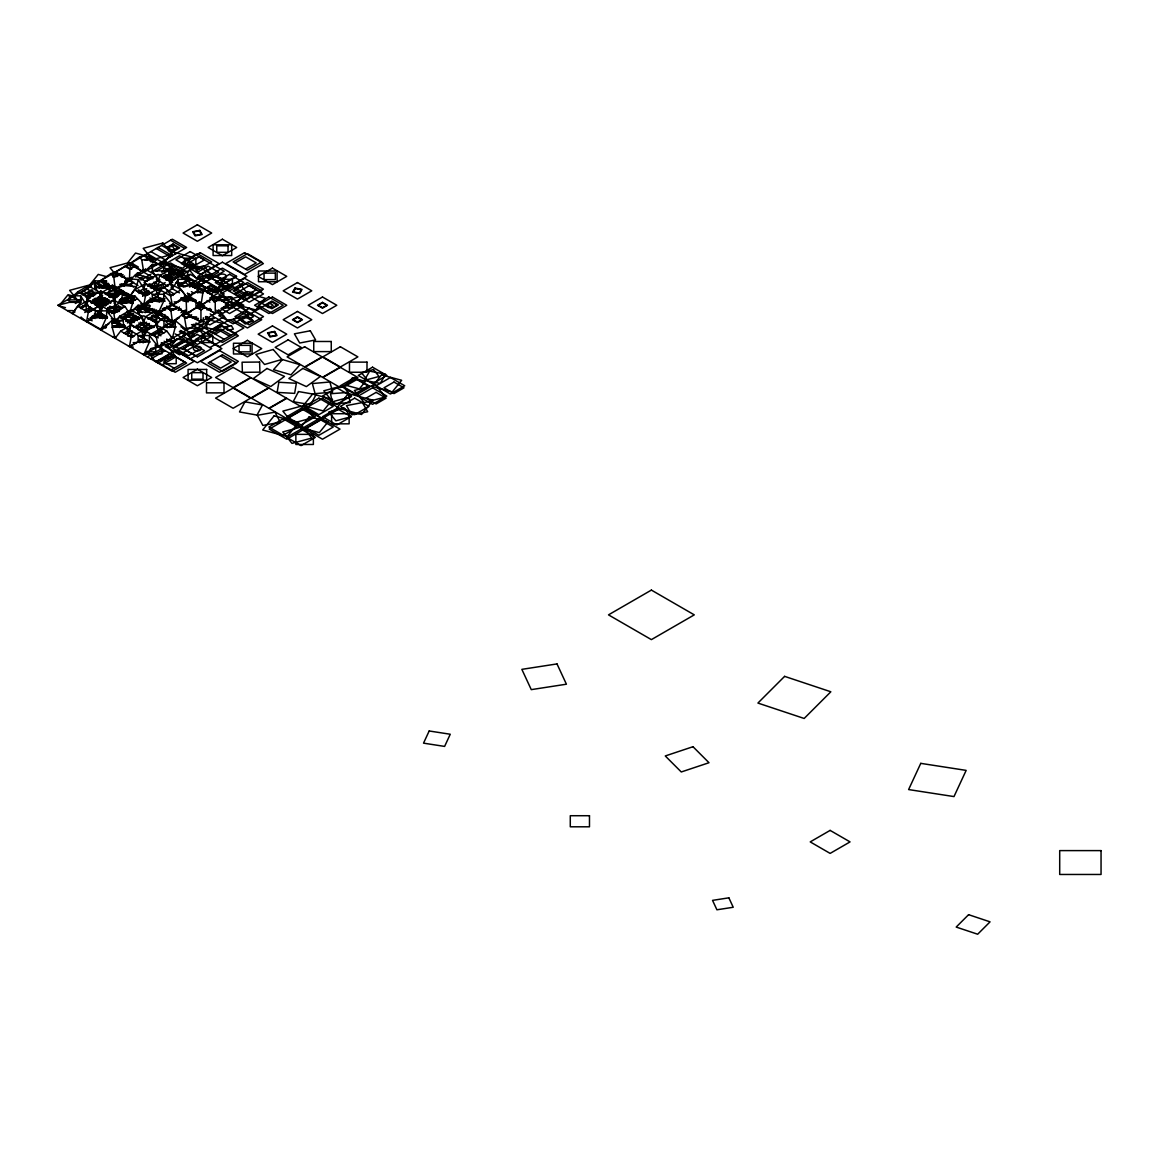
<?xml version="1.0" encoding="UTF-8"?>
<svg xmlns="http://www.w3.org/2000/svg" width="1159" height="1159" viewBox="0 0 1159 1159"><rect width="100%" height="100%" fill="white"/><g stroke="black" fill="none" stroke-linecap="round" stroke-linejoin="round"><path stroke-width="1.5" d="M148.033 286.273L158.044 280.492L160.072 275.306L170.605 269.221L172.343 272.235L163.68 270.887L163.68 264.382L152.409 264.382L143.745 272.235L134.879 266.28L129.851 269.178L129.446 280.492L119.565 275.248L116.682 271.916L115.147 272.235L138.022 285.447M141.514 318.102L137.791 311.974L138.066 305.252L149.714 305.411L149.424 312.133L158.044 313.524L166.722 307.034L172.691 304.614L186.642 313.524L188.526 313.321L190.511 316.74L200.942 321.782L200.942 309.801L196.653 307.323L186.642 313.524L186.251 301.746L181.224 298.848L172.343 305.266L163.709 294.256L152.249 294.328L152.394 300.949L143.745 305.266L134.835 295.951L122.434 295.038L120.84 302.195L106.57 310.221M164.665 319.58L164.882 314.538M203.332 317.798L203.057 324.52L193.075 324.39M207.2 317.117L206.737 328.33L187.309 328.055M120.869 308.569L115.147 305.266L114.857 299.065L100.847 290.981L86.838 299.065L86.548 305.266L80.826 308.569M100.21 311.278L98.819 306.324L88.287 312.408L86.548 321.782L94.922 317.291L95.328 310.684L106.773 310.916L115.147 321.782L123.231 320.42L123.636 327.026L129.446 330.025L131.184 325.013L141.717 331.097L143.122 336.038M105.744 328.026L105.947 324.723M106.57 326.737L100.847 330.025L106.382 317.523L106.773 310.916M117.305 326.606L117.494 323.303L112.597 323.202M128.229 329.489L127.823 336.096L134.415 335.994M131.633 337.066L132.01 330.793M102.586 318.682L103.05 314.306M127.244 296.211L127.562 293.299M181.224 298.848L186.251 295.936L200.942 305.266L202.825 293.082L204.81 289.649L215.241 297.008L182.354 316.001M157.407 294.763L156.001 289.808L145.44 296.023L143.745 305.266L149.714 305.411M108.888 296.11L110.482 295.936L109.598 296.617M138.109 342.021L138.109 335.516L149.381 335.516L149.381 342.021L138.109 342.021L129.446 346.541L131.184 337.168L120.652 331.097L115.147 338.283L112.191 327.258L111.786 320.652L123.231 320.42M153.756 327.548L143.745 321.782L142.093 316.378L130.822 322.883L129.446 330.025L123.723 333.328M120.869 318.479L129.446 313.524L134.835 295.951M143.252 304.093L142.296 308.395L154.698 309.308M158.986 301.862L159.754 298.37L165.056 298.761M176.791 306.44L176.154 309.308L163.752 308.395M178.616 310.409L179.384 306.918M86.548 321.782L100.847 313.524L101.166 312.206M101.369 311.336L102.499 306.541L113.785 300.022L125.056 306.541L129.446 313.524L131.068 311.974M138.022 292.054L143.745 288.75L145.483 281.391L156.016 275.306L158.044 280.492L155.929 276.9M156.306 325.013L158.044 330.025L163.97 327.099L163.97 320.579L175.241 320.579L175.241 327.099L172.343 338.283L166.838 331.097L156.306 325.013L145.773 331.097L144.513 335.588M144.252 336.487L143.745 338.283L129.446 346.541M138.022 308.569L158.305 296.11M158.682 294.763L160.072 289.808L170.605 283.723L181.137 289.808L186.642 297.008L196.9 291.938L198.87 288.519L200.942 288.75L168.055 307.743M116.682 271.916L110.916 273.582L100.847 280.492L106.483 280.898L106.483 287.403L115.147 288.75L124.23 285.491L126.244 278.464L138.399 279.638L142.079 285.911M119.435 302.789L129.446 297.008L136.371 286.65L138.399 279.638M146.889 281.275L147.7 278.464L151.163 278.797M165.186 277.928L166.157 274.524M180.485 276.248L181.297 273.437L169.142 272.278L167.128 279.29L174.067 279.956M150.902 292.879L143.745 288.75L145.237 283.709L156.001 289.808M98.819 306.324L88.287 300.239L86.548 305.266L107.28 317.233M93.285 296.458L94.69 293.328M129.446 313.524L130.822 309.859L142.093 316.378M133.734 327.548L143.745 321.782L145.773 316.595L156.624 310.221L153.481 311.032L160.101 319.218L167.968 317.102M110.858 302.789L100.847 297.008L102.89 291.836L113.452 285.607L124.23 291.706L129.446 297.008L134.661 289.924L145.237 283.709M106.266 304.962L104.803 301.818L106.498 298.761M149.381 342.021L143.745 354.799L229.54 305.266L215.241 296.603L200.942 305.266M96.849 318.16L98.732 313.915M163.709 294.256L163.839 300.862L158.044 313.524L156.306 310.511L166.838 316.595L172.343 321.782L182.6 314.466L188.526 313.321M87.896 311.583L90.185 306.671M91.691 303.397L93.213 300.123M103.194 306.671L106.729 299.065M134.806 315.32L131.764 321.869L126.519 321.057M137.081 310.409L138.602 307.135M172.691 304.614L172.343 305.266L170.605 295.893L150.177 284.216M106.845 310.148L108.381 307.367M121.898 303.165L124.984 297.602M95.125 293.705L86.548 288.75L88.287 285.737L98.819 291.822L100.847 297.008L100.847 290.981M156.016 275.306L145.483 269.221L143.745 272.235L141.804 260.138L139.819 256.704L129.446 263.991L153.046 277.609M200.942 288.75L189.54 285.809L189.54 279.305L178.269 279.305L172.343 288.75L163.767 293.705M129.446 263.991L134.879 266.28M93.169 302.745L94.357 302.745M94.343 303.035L93.213 303.05M99.297 317.653L100.485 317.653M100.485 317.899L99.631 318.102L104.18 315.61M118.74 292.894L119.928 292.894M119.87 293.227L118.812 293.227M130.185 301.934L131.619 301.948M132.517 319.985L133.691 319.985M133.676 320.261L132.532 320.261M75.103 311.872L72.249 313.524L80.623 302.325L80.623 295.82L69.352 295.82L69.352 302.325L57.95 305.266L172.343 371.315L186.642 363.057L155.19 344.889M72.249 313.524L77.754 306.324L88.287 300.239M138.921 293.502L141.036 290.851M89.576 285.114L98.24 274.408L106.671 276.682M80.71 308.308L82.97 305.512M98.718 297.095L94.618 302.18L106.585 305.397M110.308 287.432L112.481 284.766M124.303 286.099L130.953 277.856M149.873 260.253L152.075 257.53L135.531 253.068L127.809 262.629L132.778 263.962M116.32 326.824L119.652 322.709M149.207 291.126L146.976 293.879L136.791 291.141M151.423 288.388L158.073 280.145M128.345 322.434L133.517 316.03L138.356 317.334M167.171 280.275L173.386 272.582L188.946 276.769L181.702 285.751L178.24 284.824M149.772 306.295L146.57 310.25L136.298 307.483M149.178 323.361L142.977 331.054L138.138 329.75M148.685 351.293L150.8 348.671M173.386 323.028L171.286 325.621L176.356 326.983M175.487 320.42L177.588 317.827M182.398 314.509L185.701 310.424M197.812 304.368L199.899 301.775M130.822 309.859L119.536 316.378L115.147 321.782L113.785 313.046L102.499 306.541M81.231 308.366L85.042 304.556M101.557 288.026L105.382 284.216L119.073 288.779M99.457 306.642L106.889 299.21M128.736 322.506L135.081 316.146M138.906 312.336L151.612 299.63M132.14 310.931L138.066 305.252M69.352 295.82L72.249 297.008L77.754 291.822L88.287 285.737M145.483 269.221L134.951 275.306L129.446 280.492L126.244 278.464M86.548 288.75L95.212 280.898L106.483 280.898M100.847 330.025L111.786 320.652M142.629 296.255L146.758 292.734M126.374 303.078L132.474 298.124M129.982 322.781L136.255 315.654L130.127 314.741M100.196 287.736L108.265 283.274M115.147 272.235L129.851 263.368M102.89 291.836L113.669 297.935L124.23 291.706M118.986 294.922L123.506 292.256M134.285 298.356L129.75 301.021L125.143 298.414M144.962 303.397L156.61 296.53M185.165 286.809L199.739 278.232L219.051 289.171L210.301 294.314M192.814 287.258L198.855 283.709L209.634 289.808L206.606 291.575M57.95 305.266L91.561 285.867M94.415 284.216L172.343 239.218L186.642 247.475L135.531 276.987M88.533 288.272L81.289 292.459L89.982 297.472M94.328 284.926L100.123 281.594L118.957 292.459L110.264 297.472M83.115 294.922L92.141 289.707M94.502 288.345L99.008 285.737L103.528 288.345M146.266 260.08L151.293 257.182L156.32 260.08L152.553 262.267M75.321 303.499L81.449 299.964M86.041 297.298L95.226 291.996M102.89 287.577L109.018 284.042M98.819 291.822L88.287 297.906L86.548 305.266L80.623 295.82M93.647 300.992L102.687 295.791M106.541 293.56L109.554 291.822M90.837 302.789L101.92 296.385M105.86 294.125L131.59 279.261M84.404 310.626L90.127 307.323M95.125 304.44L105.136 298.66M120.159 289.996L111.568 294.951L115.857 297.428M133.734 282.144L129.446 284.621L133.734 287.099M139.457 278.841L143.745 276.364L149.468 279.667M151.612 271.829L161.623 266.048M95.226 305.266L105.947 299.065M109.018 297.298L115.147 293.763L118.218 295.531M107.367 299.152L100.123 303.339L94.328 299.993M84.766 312.495L91.909 308.366M97.269 305.266L107.28 299.486M116.943 293.908L122.651 290.605M140.891 280.087L150.902 274.306M156.262 271.206L170.561 262.948L184.861 271.206L170.561 279.464L163.405 275.335M97.559 305.266L106.976 299.949M111.568 297.298L122.303 291.112L134.56 298.182M89.142 312.133L93.647 309.525L106.541 316.972M114.857 299.065L100.847 307.164L100.847 311.134M161.767 272.22L172.3 266.135L182.832 272.22M166.621 271.409L172.343 268.12M91.489 316.972L99.008 312.626M163.767 277.189L172.343 272.235M100.138 318.059L104.426 315.581M109.424 312.698L119.435 306.918M134.458 298.24L125.867 303.194L120.159 299.891M143.745 292.879L148.033 290.402M152.322 287.925L158.044 284.621L153.756 282.144M165.911 280.087L175.922 274.306M179.5 272.235L193.799 263.991L179.5 255.733L165.201 263.991L215.241 292.879L229.54 284.621L215.241 276.364M103.354 318.261L106.208 316.61M111.568 313.524L122.477 307.063M131.242 302.166L136.95 298.863M142.673 295.559L145.541 293.908L138.385 289.779M153.756 289.171L165.201 282.564M113.785 313.046L125.056 306.541M160.072 275.306L170.605 281.391L181.137 275.306L186.642 280.492L189.54 279.305M147.323 294.951L151.612 292.474M155.9 289.996L161.623 286.693L164.477 288.345M169.489 282.144L179.5 276.364M183.079 274.306L197.378 266.048L211.677 274.306M155.9 294.125L160.55 291.431M190.221 274.466L182.441 278.971L190.221 274.306L204.52 282.564M197.609 272.22L208.142 266.135L218.674 272.22L208.142 278.29M108.816 323.926L100.123 328.939L81.289 318.073M113.162 321.42L118.957 318.073M112.293 323.433L118.015 320.13M178.066 285.447L186.642 280.492M122.303 319.42L133.024 313.234M137.631 310.569L146.816 305.266L143.759 303.499M133.604 313.481L124.824 318.537L132.14 322.767M137.979 310.945L145.295 306.729L165.766 318.537M170.605 295.893L181.137 289.808M119.435 327.548L124.346 324.723M127.403 322.955L138.124 316.769M145.179 312.698L152.322 308.569M189.511 287.099L222.398 268.12L236.697 276.364L222.398 284.621L208.098 276.364M129.866 322.332L138.327 317.45M235.147 262.919L245.679 256.849L256.211 262.919L245.679 269.004M194.9 287.954L204.23 282.564M120.652 331.097L131.184 325.013M194.509 288.345L224.18 271.206L209.88 262.948M148.033 319.305L165.201 309.395M125.52 334.372L131.242 331.068M136.603 327.968L146.614 322.188M156.262 316.61L161.985 313.307M183.079 301.137L190.221 297.008M197.609 292.908L209.88 285.65L224.18 293.908L212.749 300.514M186.251 301.746L191.278 298.848M148.772 323.81L145.947 325.433L140.311 322.173M153.002 321.362L157.233 318.928L151.597 315.668M149.453 323.883L140.992 328.765L146.628 332.01M236.407 276.364L222.398 284.462L208.388 276.364M130.88 337.457L141.717 331.097M151.612 325.491L147.323 327.968L138.747 323.013M155.9 323.013L166.838 316.595M178.066 310.221L180.934 308.569M207.389 293.299L211.677 290.822M152.611 326.143L145.295 330.358L136.53 325.302M143.745 331.938L157.769 323.839L143.745 315.755L129.736 323.839L145.179 332.923M143.745 334.154L146.614 332.503M180.934 312.698L185.223 310.221M209.649 298.124L218.674 292.908L208.142 286.824M196.653 307.323L200.942 304.846L215.241 313.524L215.241 301.543L219.544 299.065M150.177 334.574L179.5 317.653M162.13 329.576L152.264 335.27L149.453 333.647M139.819 342.615L145.541 339.326M152.322 335.4L162.332 329.62M174.85 322.39L170.561 324.868L166.273 322.39M198.797 308.569L204.52 305.266M161.217 331.112L153.901 335.328L158.29 337.863M167.055 327.736L174.372 323.506M143.035 342.832L147.323 340.355M162.332 331.677L158.044 334.154L160.913 335.806M169.489 327.548L172.343 325.911L175.212 327.548M185.933 318.059L191.655 314.755M213.821 301.963L222.398 297.008M200.942 309.801L205.23 307.323M145.773 331.097L156.306 337.168L166.838 331.097M207.026 310.018L209.88 308.366M222.398 301.137L229.54 297.008L243.839 305.266L229.54 313.524L220.963 308.569M225.382 304.31L229.149 302.137L234.176 305.034L229.149 307.946L225.382 305.759M233.118 303.194L256.211 289.808L245.679 283.723L235.147 289.808L245.679 295.893M147.323 356.871L161.623 348.613M199.015 328.968L188.482 335.052L180.963 330.706M150.902 358.928L165.201 350.67M204.52 327.968L190.221 336.226L180.21 330.445M156.262 362.028L170.561 353.77M209.88 331.068L195.581 339.326L211.677 348.613L197.378 356.871L183.079 348.613L197.378 340.355M158.044 363.057L172.343 354.799M208.098 334.154L222.398 325.911L236.697 334.154L222.398 342.412L191.496 324.621M247.418 311.452L233.118 319.71L247.418 327.968L261.717 319.71L218.819 294.951L233.118 286.693L247.418 294.951M197.378 340.514L183.354 348.613L197.378 356.697M210.127 335.168L220.659 329.084L231.192 335.168M161.623 365.114L175.922 356.871M211.677 336.226L197.378 344.484L183.079 336.226M215.241 334.154L229.54 325.911L215.241 317.653L165.201 346.541L179.5 354.799L193.799 346.541L179.5 338.283M250.996 313.524L265.295 305.266L250.996 297.008M170.561 370.286L184.861 362.028M209.88 347.57L243.839 327.968L229.54 319.71L215.241 327.968L229.54 336.226M109.714 296.139L116.697 293.531L124.853 292.561M146.642 302.427L156.277 297.704M121.97 327.244L124.143 326.23M92.401 309.453L95.255 308.178M99.529 306.266L102.398 304.991M157.073 301.688L160 300.471M166.722 307.034L170.909 310.482L176.892 308.062M103.803 285.013L104.513 285.157M104.701 298.08L93.285 301.876L98.211 306.802M109.598 296.443L121.014 292.633M127.229 311.916L135.386 309.192M144.991 260.253L149.25 259.036L151.597 261.76M145.976 260.355L148.859 259.529L150.771 261.746M110.916 273.582L113.799 276.9L119.565 275.248M151.119 265.918L166.302 261.818L175.748 273.51L162.246 277.146M92.532 284.187L69.641 290.344L80.029 303.223M121.42 276.972L124.607 276.103M121.463 290.199L115.074 291.909L118.421 296.067M90.88 301.862L105.599 297.906M146.744 288.707L143.267 289.634L147.715 295.154M150.206 287.765L162.376 284.491L171.286 295.531M79.594 307.367L88.2 305.049M121.767 300.21L132.952 297.197M119.812 306.382L107.975 309.569L110.192 312.307M160.869 298.327L152.177 300.674L149.946 297.906M90.141 317.827L102.18 314.582L99.978 311.858M196.726 289.272L200.13 288.359L203.303 292.3M162.941 308.497L167.664 307.222L170.967 311.307M125.78 321.42L139.312 317.783M191.061 311.583L186.382 312.843L189.294 316.45M224.223 306.628L238.971 302.658L248.91 314.958L227.599 320.695L218.776 309.757M145.976 329.315L154.089 327.128M195.335 319.218L198.464 318.377M151.032 348.526L166.027 344.484L175.357 356.03L155.364 361.42L147.077 351.148M95.487 304.223L100.514 303.05M139.819 256.704L145.759 255.56L147.744 258.993L158.044 263.991L163.68 264.382M141.804 260.138L147.744 258.993M182.6 314.466L184.571 317.885L190.511 316.74M98.138 297.023L101.659 296.472M108.685 295.386L122.738 293.213M104.803 301.818L109.699 301.065L99.471 299.138M120.594 309.467L109.178 311.235L107.715 308.091M107.555 317.305L102.282 318.131L99.384 311.887M123.376 314.871L132.155 313.51M90.083 301.557L99.457 300.76M133.778 309.525L143.151 308.729M145.759 255.56L143.745 255.733L229.54 305.266M112.191 327.258L123.636 327.026M133.184 342.644L136.458 342.571M145.991 352.003L155.813 351.8L155.407 345.179M142.963 354.19L161.97 353.799L161.304 342.832M152.394 300.949L163.839 300.862M184.426 300.514L195.885 300.442L196.016 307.063M216.603 300.514L228.062 300.442L228.193 307.063L223.281 307.092M221.586 307.975L231.959 307.903L231.728 296.936L212.72 297.066L212.778 300.195M152.409 264.382L152.409 270.887L163.68 270.887M121.449 273.683L113.002 273.683L113.002 277.262M116.668 274.697L123.1 274.697M124.708 281.202L127.939 281.202L127.939 277.957M119.768 284.419L131.604 284.419L131.604 277.262M178.269 279.305L178.269 285.809L189.54 285.809M95.212 280.898L95.212 287.403L117.204 287.403M105.266 293.328L126.838 293.328M109.033 299.717L105.541 299.717L105.541 306.063M119.507 299.717L124.752 299.717L124.752 302.89M67.599 299.891L81.116 299.891M69.352 302.006L80.623 302.006M69.352 302.325L80.623 302.325M67.599 310.626L72.669 310.626M109.033 310.8L119.507 310.8M107.063 317.204L94.473 317.204L94.473 313.785M119.638 317.204L135.82 317.204M163.97 327.099L175.241 327.099M105.455 317.972L91.909 316.378M137.791 311.974L149.424 312.133M187.772 316.842L196.61 316.958M191.684 317.638L196.682 317.711M167.925 321.304L176.24 321.42M94.922 317.291L106.382 317.523M113.292 325.708L125.389 325.954M112.626 336.675L116.088 336.747M86.664 297.849L90.272 297.979M95.675 298.167L99.283 298.298M174.198 301.876L177.733 302.137M147.425 301.485L152.742 301.876M120.84 302.195L133.256 303.107M158.826 310.728L162.347 310.989M167.635 269.424L188.265 271.394L184.832 283.318L176.24 282.492L183.991 287.055M156.378 279.305L159.841 279.638L157.827 286.65L147.41 285.65M169.359 281.825L172.792 282.159M124.23 285.491L136.371 286.65M163.97 320.579L172.343 321.782L170.909 310.482M87.751 293.966L94.734 295.009M109.004 290.272L124.723 292.705M121.478 299.717L128.504 300.804M108.816 310.8L117.595 312.162M93.357 315.929L107.323 318.088M198.87 288.519L204.81 289.649M196.9 291.938L202.825 293.082M128.649 317.146L137.255 319.449M90.011 290.301L93.285 291.184M135.98 274.19L152.974 278.768M211.633 297.066L223.035 300.138M169.793 294.531L173.169 295.444M181.601 297.704L193.408 300.891M196.769 305.657L211.431 309.612M94.647 286.49L99.703 287.852M147.83 300.949L151.25 301.876M162.159 309.062L165.534 309.975M105.208 294.212L117.16 297.443M72.93 295.994L68.077 294.69L59.037 305.889L65.498 307.628M111.264 318.783L119.174 320.913M103.035 326.592L106.193 327.446M128.214 345.788L133.328 347.164M122.434 295.038L129.446 297.008M110.612 295.487L115.567 297.139M120.522 298.79L132.083 302.644M109.772 311.742L114.727 313.394M94.096 316.045L100.949 318.319M112.93 322.318L124.926 326.316M126.389 319.435L134.241 322.492M124.578 314.06L127.519 315.262M152.249 294.328L165.201 301.137M138.109 335.516L143.745 338.283L143.238 336.487M95.328 310.684L100.847 313.524L100.847 312.322M97.356 284.027L105.107 288.156M191.365 291.662L194.451 293.401M188.222 293.589L191.192 295.27M149.047 283.839L160.927 290.561M134.661 289.924L145.44 296.023M170.561 240.246L184.861 248.504M209.649 262.919L199.116 256.849L188.584 262.919L199.116 269.004M268.874 302.789L273.162 305.266L268.874 307.743L264.585 305.266L271.786 301.05L278.435 304.875L271.786 308.714L265.136 304.875M161.623 245.404L175.922 253.662M158.044 247.475L172.343 255.733M197.378 270.177L183.079 261.92L197.378 253.662L211.677 261.92L195.581 271.206L209.88 279.464M247.418 299.065L233.118 290.822L247.418 282.564L261.717 290.822L218.819 315.581L233.118 323.839L247.418 315.581L233.118 307.323M156.262 248.504L170.561 256.762M150.902 251.604L165.201 259.862M147.323 253.662L161.623 261.92M170.605 269.221L181.137 275.306M210.952 299.065L215.241 301.543M164.781 273.944L172.3 278.29M177.356 283.39L183.079 286.693M207.026 300.514L209.88 302.166M187.367 293.299L191.655 295.777M216.675 310.221L222.398 313.524M131.242 262.948L138.385 267.077M142.673 269.554L145.541 271.206M191.655 297.834L195.943 300.311M198.797 301.963L203.086 304.44M215.603 311.67L224.18 316.61L209.88 324.868L201.304 319.913M157.334 280.087L168.055 286.273M170.924 287.925L179.5 292.879M184.498 295.777L215.241 313.524M125.867 266.048L131.59 269.352M137.313 272.655L140.167 274.306M167.345 289.996L174.487 294.125M180.934 297.834L188.077 301.963M197.378 307.323L201.666 309.801M124.81 266.28L129.851 269.178M134.951 275.306L145.483 281.391M205.954 316.407L211.677 319.71M169.489 303.615L200.942 321.782M111.568 274.306L115.857 276.784M153.046 298.24L159.478 301.963M166.621 306.092L173.778 310.221M182.006 314.958L187.367 318.059M195.943 323.013L224.18 339.326M121.275 284.042L124.346 285.809M148.859 299.964L152.322 301.963M100.847 280.492L135.168 300.311M140.891 303.615L175.212 323.433M180.934 326.737L186.642 330.025L184.571 317.885M183.151 328.577L194.842 335.328L174.372 347.149L164.129 341.239M97.269 282.564L111.568 290.822M123.854 298.066L133.198 303.47M139.457 306.918L149.468 312.698M153.046 314.755L163.405 320.739M122.811 298.182L132.01 303.499M179.355 331.691L184.991 334.951L173.72 341.456L169.489 339.022M220.659 355.972L231.192 362.057L220.659 368.127L210.127 362.057M95.125 285.447L99.413 287.925M138.022 310.221L142.325 312.698M150.177 317.233L158.769 322.188M165.201 325.911L168.055 327.548M145.773 316.595L156.306 322.666L158.044 330.025L163.767 333.328M118.725 301.137L122.477 303.47M175.226 333.922L184.861 339.326L170.561 347.57L161.985 342.615M160.724 327.128L163.549 328.765M188.482 343.586L199.015 349.67L188.482 355.755L177.95 349.67M126.592 311.872L139.457 319.305M88.475 291.822L94.502 295.299M134.676 318.928L137.501 320.55M109.844 306.164L119.189 311.554M82.97 290.822L91.561 295.777M110.858 306.918L118.015 311.047M166.621 339.109L172.343 342.412M77.754 291.822L89.142 298.399M119.536 316.378L130.822 322.883M97.776 305.266L102.369 307.917M86.838 299.065L102.238 307.961M72.249 297.008L80.826 301.963M112.293 320.13L137.313 334.574M139.457 335.806L150.177 342.006M155.654 345.324L163.173 349.67L152.64 355.755L146.614 352.278M184.629 362.057L174.082 355.972L163.549 362.057L174.082 368.127M77.754 306.324L88.287 312.408M92.169 316.769L95.226 318.537M88.475 318.711L92.141 320.826M132.778 303.339L128.808 301.094L121.115 299.297L122.579 302.427M120.058 323.448L128.229 329.011M102.021 281.492L110.148 287.084M151.452 300.065L153.205 301.326M108.033 292.169L115.61 298.008M119.739 316.407L122.26 318.363M116.03 325.259L118.508 327.215M210.228 313.901L214.429 317.349L208.446 319.768L205.302 317.189M175.241 320.579L186.642 330.025M125.94 297.559L130.866 302.485M187.555 293.343L192.858 299.906M131.691 268.033L127.591 262.963L110.033 267.686L117.204 276.552M165.447 324.071L167.722 326.881M137.168 310.032L139.37 312.771M94.154 283.752L97.284 287.606M127.186 330.199L132.923 337.312M115.712 319.145L119.015 323.245M81.043 316.958L83.26 319.681M149.381 335.516L158.044 346.541L156.306 337.168M178.269 285.809L186.642 297.008L186.251 295.936M114.35 290.141L118.102 295.559M141.891 318.711L143.745 321.782M152.409 270.887L155.581 276.291M142.745 287.041L143.745 288.75M95.212 287.403L98.385 292.807M99.79 295.212L100.847 297.008M94.647 304.411L92.937 299.688M113.452 285.607L115.147 288.75L113.799 276.9M128.736 293.966L133.082 303.325M93.589 299.399L97.211 307.207M170.605 283.723L172.343 288.75L170.605 281.391M157.798 296.11L158.044 297.008M100.471 312.177L100.847 313.524M113.785 300.022L115.147 305.266L113.669 297.935M121.507 290.532L122.26 293.43M139.529 339.21L139.717 342.513M105.933 280.898L105.933 287.403M94.473 298.442L94.473 303.557M86.201 303.47L86.201 310.626M170.851 336.994A4.042 2.332 0 0 1 174.603 339.268A4.042 2.332 0 0 1 171.039 341.644A4.042 2.332 0 0 1 166.606 339.819M114.219 303.499A4.042 2.332 0 0 1 114.813 306.657A4.042 2.332 0 0 1 109.381 307.222M107.888 304.295A4.042 2.332 0 0 1 108.338 303.861M110.163 303.078A4.042 2.332 0 0 1 110.713 302.977M122.303 307.599A4.042 2.332 0 0 1 118.261 305.425M120.884 303.078A4.042 2.332 0 0 1 123.709 303.078M151.684 301.847A6.012 3.463 0 0 1 161.304 301.847M151.177 298.602A1.652 0.956 0 0 1 150.062 299.775M99.066 306.773A2.869 1.652 0 0 1 101.876 307.729M108.729 307.599A6.317 3.651 0 0 1 114.727 309.496A6.317 3.651 0 0 1 114.234 313.423M93.908 318.03A6.012 3.463 0 0 1 99.891 314.306A6.012 3.463 0 0 1 105.875 318.03M113.408 319.391A4.085 2.361 0 0 1 112.916 319.565M107.048 318.16A4.085 2.361 0 0 1 107.251 316.523M123.1 298.442A2.463 1.42 0 0 1 122.984 300.224A2.463 1.42 0 0 1 119.942 300.543M108.338 310.482A1.55 0.898 0 0 1 110.612 310.887A1.55 0.898 0 0 1 109.511 312.119M121.666 298.442A1.55 0.898 0 0 1 122.405 299.804A1.55 0.898 0 0 1 119.942 299.877M278.841 382.267L277.131 392.379L294.647 393.379L296.356 383.267L278.841 382.267M429.178 730.981L423.528 743.151L444.607 746.41L450.257 734.241L429.178 730.981M920.768 763.361L908.613 789.569L953.987 796.581L966.157 770.387L920.768 763.361M298.5 391.554L293.213 401.68L310.742 404.723L316.016 394.611L298.5 391.554M244.969 401.825L239.507 411.938L257.023 415.096L262.485 404.984L244.969 401.825M247.128 291.604L245.157 295.038L251.097 296.182L253.068 292.749L247.128 291.604M294.937 288.055L292.575 292.155L299.674 293.517L302.05 289.417L294.937 288.055M295.4 288.519L293.415 291.938L299.355 293.082L301.326 289.663L295.4 288.519M369.649 371.155L364.346 380.34L380.253 383.397L385.556 374.212L369.649 371.155M172.807 251.923L163.825 263.035L183.064 268.222L192.046 257.11L172.807 251.923M205.766 274.205L196.885 285.201L215.922 290.329L224.803 279.333L205.766 274.205M177.052 338.863L171.184 346.121L183.759 349.496L189.627 342.238L177.052 338.863M209.808 320L204.201 326.939L216.226 330.185L221.847 323.231L209.808 320M244.911 292.763L235.436 304.484L255.748 309.946L265.208 298.225L244.911 292.763M274.103 415.864L262.687 429.989L287.171 436.581L298.587 422.456L274.103 415.864M312.611 394.046L303.325 405.563L323.26 410.923L332.546 399.42L312.611 394.046M309.294 416.718L300.529 427.57L319.333 432.626L328.098 421.775L309.294 416.718M352.452 377.906L346.396 385.396L359.362 388.888L365.418 381.398L352.452 377.906M348.381 393.596L336.878 407.838L361.55 414.473L373.053 400.232L348.381 393.596M381.543 374.879L372.155 386.498L392.278 391.901L401.651 380.297L381.543 374.879M282.448 359.551L273.524 369.663L291.039 374.821L299.964 364.708L282.448 359.551M784.614 676.363L757.914 703.064L804.158 718.464L830.844 691.778L784.614 676.363M968.591 914.683L956.189 927.07L977.674 934.226L990.061 921.84L968.591 914.683M266.976 368.475L253.242 378.602L270.757 386.526L284.491 376.414L266.976 368.475M302.861 368.403L288.852 378.515L306.367 386.599L320.391 376.487L302.861 368.403M197.378 224.774L183.079 233.031L197.378 241.275L211.677 233.031L197.378 224.774M173.01 244.013L166.36 247.852L173.01 251.691L179.659 247.852L173.01 244.013M172.749 244.795L167.707 247.707L172.749 250.605L177.776 247.707L172.749 244.795M190.221 251.604L175.922 259.862L190.221 268.12L204.52 259.862L190.221 251.604M158.044 274.466L144.035 282.564L158.044 290.648L172.068 282.564L158.044 274.466M222.398 239.218L208.098 247.475L222.398 255.733L236.697 247.475L222.398 239.218M200.217 252.691L181.383 263.571L200.217 274.437L219.051 263.571L200.217 252.691M222.398 262.209L197.87 276.364L222.398 290.532L246.925 276.364L222.398 262.209M244.578 252.691L225.744 263.571L244.578 274.437L263.412 263.571L244.578 252.691M247.418 253.662L233.118 261.92L247.418 270.177L261.717 261.92L247.418 253.662M229.54 274.306L215.241 282.564L229.54 290.822L243.839 282.564L229.54 274.306M244.578 278.305L225.744 289.171L244.578 300.051L263.412 289.171L244.578 278.305M272.452 268.12L258.153 276.364L272.452 284.621L286.751 276.364L272.452 268.12M249.214 285.65L234.915 293.908L249.214 302.166L263.513 293.908L249.214 285.65M197.378 334.444L172.85 348.613L197.378 362.767L221.891 348.613L197.378 334.444M175.197 350.54L156.364 361.405L175.197 372.285L194.031 361.405L175.197 350.54M219.544 324.926L200.724 335.806L219.544 346.671L238.377 335.806L219.544 324.926M190.221 342.412L175.922 350.67L190.221 358.928L204.52 350.67L190.221 342.412M249.214 308.366L234.915 316.61L249.214 324.868L263.513 316.61L249.214 308.366M268.874 297.008L254.574 305.266L268.874 313.524L283.173 305.266L268.874 297.008M272.452 297.008L258.153 305.266L272.452 313.524L286.751 305.266L272.452 297.008M297.472 282.564L283.173 290.822L297.472 299.065L311.771 290.822L297.472 282.564M249.214 314.132L244.926 316.61L249.214 319.087L253.502 316.61L249.214 314.132M272.046 302.137L267.019 305.034L272.046 307.946L277.073 305.034L272.046 302.137M219.544 350.54L200.724 361.405L219.544 372.285L238.377 361.405L219.544 350.54M197.378 369.243L183.079 377.501L197.378 385.759L211.677 377.501L197.378 369.243M222.398 354.799L208.098 363.057L222.398 371.315L236.697 363.057L222.398 354.799M247.418 340.355L233.118 348.613L247.418 356.871L261.717 348.613L247.418 340.355M272.452 325.911L258.153 334.154L272.452 342.412L286.751 334.154L272.452 325.911M297.472 311.452L283.173 319.71L297.472 327.968L311.771 319.71L297.472 311.452M322.492 297.008L308.193 305.266L322.492 313.524L336.791 305.266L322.492 297.008M297.472 316.827L292.459 319.71L297.472 322.608L302.47 319.71L297.472 316.827M322.492 302.369L317.494 305.266L322.492 308.149L327.504 305.266L322.492 302.369M297.472 317.233L293.184 319.71L297.472 322.188L301.76 319.71L297.472 317.233M322.492 302.789L318.203 305.266L322.492 307.743L326.78 305.266L322.492 302.789M233.118 367.389L215.603 377.501L233.118 387.613L250.634 377.501L233.118 367.389M288.142 339.848L275.161 347.352L288.142 354.842L301.108 347.352L288.142 339.848M233.118 388.033L215.603 398.145L233.118 408.258L250.634 398.145L233.118 388.033M250.996 377.704L233.481 387.816L250.996 397.943L268.511 387.816L250.996 377.704M304.614 346.744L287.099 356.871L304.614 366.983L322.144 356.871L304.614 346.744M268.874 388.033L251.358 398.145L268.874 408.258L286.389 398.145L268.874 388.033M322.492 357.073L304.976 367.186L322.492 377.298L340.007 367.186L322.492 357.073M340.369 346.744L322.854 356.871L340.369 366.983L357.885 356.871L340.369 346.744M286.751 398.348L269.221 408.461L286.751 418.573L304.266 408.461L286.751 398.348M340.369 367.389L322.854 377.501L340.369 387.613L357.885 377.501L340.369 367.389M283.173 418.776L268.874 427.034L283.173 435.291L297.472 427.034L283.173 418.776M301.05 408.461L286.751 416.718L301.05 424.976L315.349 416.718L301.05 408.461M318.913 398.145L304.614 406.403L318.913 414.661L333.212 406.403L318.913 398.145M336.791 387.816L322.492 396.074L336.791 404.332L351.09 396.074L336.791 387.816M354.668 377.501L340.369 385.759L354.668 394.017L368.968 385.759L354.668 377.501M372.546 367.186L358.247 375.444L372.546 383.701L386.845 375.444L372.546 367.186M286.751 418.993L269.221 429.105L286.751 439.218L304.266 429.105L286.751 418.993M304.614 408.663L287.099 418.776L304.614 428.902L322.144 418.776L304.614 408.663M356.856 379.529L343.875 387.019L356.856 394.509L369.822 387.019L356.856 379.529M301.05 429.105L286.751 437.363L301.05 445.621L315.349 437.363L301.05 429.105M318.913 418.776L304.614 427.034L318.913 435.291L333.212 427.034L318.913 418.776M336.791 408.461L322.492 416.718L336.791 424.976L351.09 416.718L344.006 407.896L328.765 412.01L335.878 420.804L351.119 416.704L336.791 408.461M354.668 398.145L340.369 406.403L354.668 414.661L368.968 406.403L354.668 398.145M372.546 387.816L358.247 396.074L372.546 404.332L386.845 396.074L372.546 387.816M390.424 377.501L376.124 385.759L390.424 394.017L404.723 385.759L390.424 377.501M322.492 418.993L304.976 429.105L322.492 439.218L340.007 429.105L322.492 418.993M376.124 392.365L366.114 398.145L376.124 403.926L386.121 398.145L376.124 392.365M393.988 382.05L383.977 387.816L393.988 393.596L403.998 387.816L393.988 382.05M651.387 590.09L608.489 614.864L651.387 639.623L694.284 614.864L651.387 590.09M830.134 830.395L810.213 841.898L830.134 853.401L850.054 841.898L830.134 830.395M322.651 398.435L305.136 408.374L322.332 418.486L339.848 408.548L322.651 398.435M247.722 316.132L239.681 319.391L245.317 324.027L253.357 320.768L247.722 316.132M247.765 317.001L241.796 319.42L245.983 322.868L251.967 320.449L247.765 317.001M692.995 746.715L665.266 755.958L681.275 771.966L709.004 762.723L692.995 746.715M273.205 349.467L255.864 354.466L264.542 364.477L281.869 359.464L273.205 349.467M162.912 243.028L143.194 248.33L152.394 259.717L172.112 254.415L162.912 243.028M203.825 265.773L189.265 269.699L196.059 278.102L210.619 274.19L203.825 265.773M238.392 282.231L217.617 287.838L227.309 299.833L248.084 294.241L238.392 282.231M199.464 329.895L186.425 333.401L192.51 340.92L205.534 337.414L199.464 329.895M373.459 369.562L361.492 372.778L367.07 379.688L379.036 376.472L373.459 369.562M342.702 385.701L323.781 390.8L332.604 401.724L351.525 396.624L342.702 385.701M375.502 384.774L354.393 390.467L364.23 402.651L385.353 396.972L375.502 384.774M303.803 405.491L282.868 411.126L292.633 423.209L313.567 417.573L303.803 405.491M302.557 426.613L282.753 431.945L291.996 443.375L311.8 438.044L302.557 426.613M199.797 230.38L192.684 231.757L195.06 235.857L202.173 234.48L199.797 230.38M199.377 230.8L193.452 231.945L195.422 235.364L201.362 234.219L199.377 230.8M172.575 246.273L166.635 247.418L168.62 250.851L174.545 249.707L172.575 246.273M231.423 325.708L225.498 326.838L227.468 330.272L233.408 329.127L231.423 325.708M274.654 331.46L267.541 332.821L269.917 336.921L277.03 335.559L274.654 331.46M274.321 331.894L268.395 333.039L270.366 336.458L276.306 335.328L274.321 331.894M310.308 330.779L294.4 333.835L299.703 343.021L315.61 339.949L310.308 330.779M362.39 402.564L346.483 405.621L351.785 414.806L367.693 411.749L362.39 402.564M274.9 412.155L257.385 415.299L262.847 425.411L280.362 422.267L274.9 412.155M557.001 663.919L521.854 669.351L531.271 689.634L566.418 684.201L557.001 663.919M728.866 897.834L712.539 900.369L716.914 909.786L733.227 907.265L728.866 897.834M329.895 381.977L312.379 383.557L315.103 393.669L332.619 392.09L329.895 381.977M348.004 392.437L330.489 393.741L332.734 403.854L350.25 402.55L348.004 392.437M259.602 362.043L242.086 362.216L242.39 372.329L259.906 372.155L259.602 362.043M231.699 244.781L213.097 244.781L213.097 255.531L231.699 255.531L231.699 244.781M228.033 245.809L216.762 245.809L216.762 252.314L228.033 252.314L228.033 245.809M195.857 258.182L184.585 258.182L184.585 264.701L195.857 264.701L195.857 258.182M277.102 271.003L258.5 271.003L258.5 281.738L277.102 281.738L277.102 271.003M275.335 273.118L264.064 273.118L264.064 279.623L275.335 279.623L275.335 273.118M232.437 279.305L221.166 279.305L221.166 285.809L232.437 285.809L232.437 279.305M212.778 336.067L201.507 336.067L201.507 342.571L212.778 342.571L212.778 336.067M331.257 341.485L313.741 341.485L313.741 351.597L331.257 351.597L331.257 341.485M252.068 343.238L233.481 343.238L233.481 353.973L252.068 353.973L252.068 343.238M250.315 345.353L239.044 345.353L239.044 351.858L250.315 351.858L250.315 345.353M176.197 357.189L164.926 357.189L164.926 363.694L176.197 363.694L176.197 357.189M366.997 362.13L349.482 362.13L349.482 372.242L366.997 372.242L366.997 362.13M206.664 369.446L188.077 369.446L188.077 380.195L206.664 380.195L206.664 369.446M203.013 372.662L191.742 372.662L191.742 379.167L203.013 379.167L203.013 372.662M224.006 382.76L206.49 382.76L206.49 392.887L224.006 392.887L224.006 382.76M349.134 413.72L331.604 413.72L331.604 423.832L349.134 423.832L349.134 413.72M313.379 434.364L295.864 434.364L295.864 444.476L313.379 444.476L313.379 434.364M589.482 815.719L570.286 815.719L570.286 826.802L589.482 826.802L589.482 815.719M1101.05 850.605L1059.703 850.605L1059.703 874.466L1101.05 874.466L1101.05 850.605M187.961 284.491A4.042 2.332 0 0 0 194.263 282.724A4.042 2.332 0 0 0 188.453 280.464A4.042 2.332 0 0 0 187.961 284.491M220.369 278.392A4.042 2.332 0 0 0 226.44 276.364A4.042 2.332 0 0 0 220.369 274.35A4.042 2.332 0 0 0 220.369 278.392M195.349 350.626A4.042 2.332 0 0 0 201.42 348.613A4.042 2.332 0 0 0 195.349 346.584A4.042 2.332 0 0 0 195.349 350.626M103.933 302.557A1.55 0.898 0 0 0 106.353 301.876A1.55 0.898 0 0 0 104.122 301.007A1.55 0.898 0 0 0 103.933 302.557"/></g></svg>
